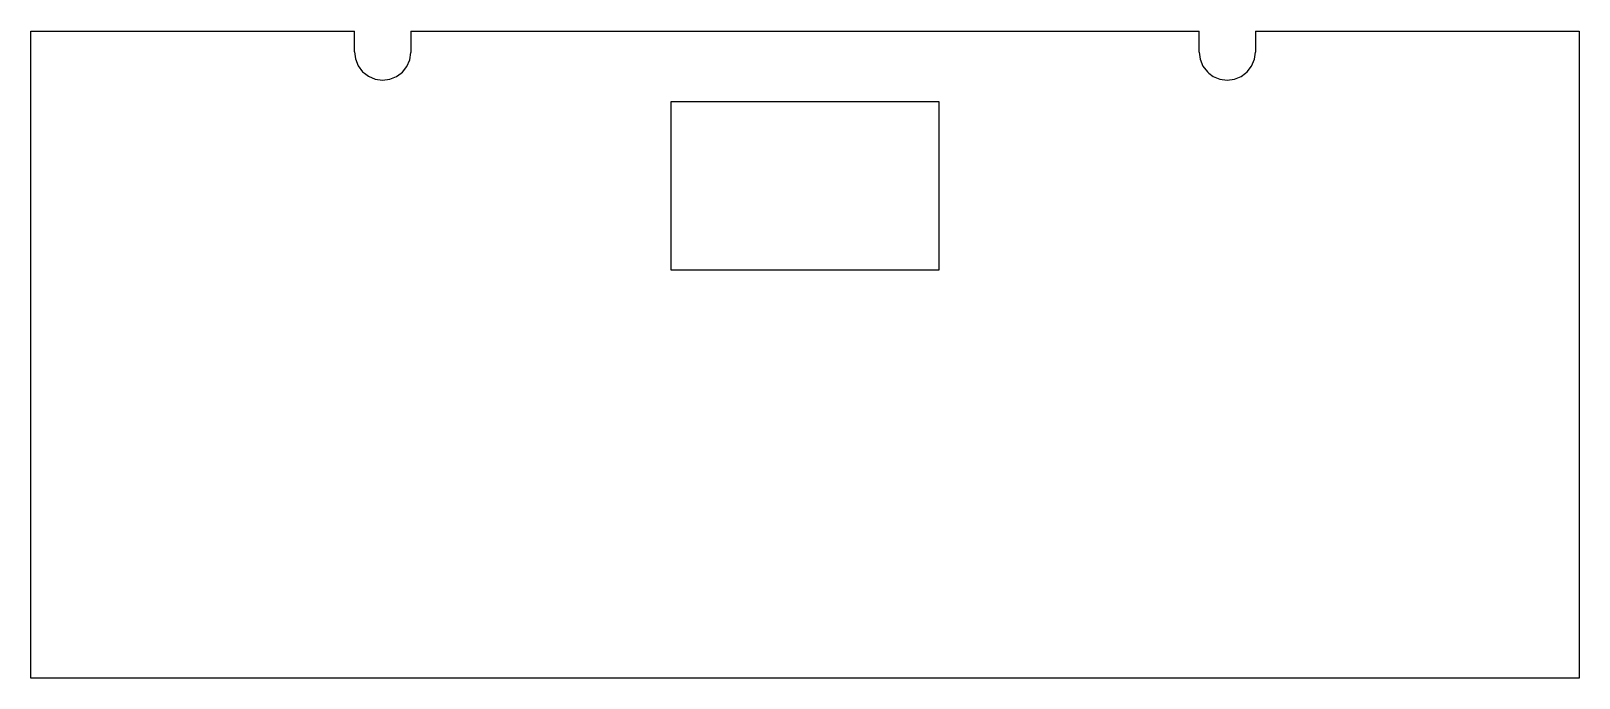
# Model space of a CAD drawing. Header units: metres. Extents: x 0 to 110, y 131 to 177.
import ezdxf

# ---------------------------------------------------------------- set-up
doc = ezdxf.new("R2010")
doc.units = ezdxf.units.M

msp = doc.modelspace()

# ---------------------------------------------------------------- linework, layer by layer
at = {"layer": 'Layer0'}
for p, q in [((0, 131.43), (0, 177.43)), ((0, 177.43), (23, 177.43)), ((23, 175.96), (23, 177.43)), ((27, 177.43), (27, 175.91)), ((27, 177.43), (83, 177.43)), ((83, 175.93), (83, 177.43)), ((87, 177.43), (87, 175.93)), ((87, 177.43), (110, 177.43)), ((110, 177.43), (110, 131.43)), ((23, 175.96), (23.06, 175.45)), ((23.06, 175.45), (23.25, 174.96)), ((23.25, 174.96), (23.57, 174.54)), ((26.39, 174.5), (26.72, 174.91)), ((26.72, 174.91), (26.92, 175.39)), ((26.92, 175.39), (27, 175.91)), ((83, 175.93), (83.07, 175.42)), ((83.07, 175.42), (83.27, 174.93)), ((83.27, 174.93), (83.59, 174.52)), ((86.41, 174.52), (86.73, 174.93)), ((86.73, 174.93), (86.93, 175.42)), ((86.93, 175.42), (87, 175.93)), ((23.57, 174.54), (23.7, 174.43)), ((23.7, 174.43), (23.98, 174.22)), ((23.98, 174.22), (24.45, 174.01)), ((24.45, 174.01), (24.97, 173.93)), ((24.97, 173.93), (25.49, 174)), ((25.49, 174), (25.97, 174.19)), ((25.97, 174.19), (26.31, 174.43)), ((26.31, 174.43), (26.39, 174.5)), ((83.59, 174.52), (83.7, 174.43)), ((83.7, 174.43), (84, 174.2)), ((84, 174.2), (84.48, 174)), ((84.48, 174), (85, 173.93)), ((85, 173.93), (85.52, 174)), ((85.52, 174), (86, 174.2)), ((86, 174.2), (86.3, 174.43)), ((86.3, 174.43), (86.41, 174.52)), ((45.5, 160.43), (45.5, 172.43)), ((45.5, 172.43), (64.5, 172.43)), ((64.5, 172.43), (64.5, 160.43)), ((64.5, 160.43), (45.5, 160.43)), ((110, 131.43), (0, 131.43))]:
    msp.add_line(p, q, dxfattribs=at)

doc.saveas('drawing.dxf')
